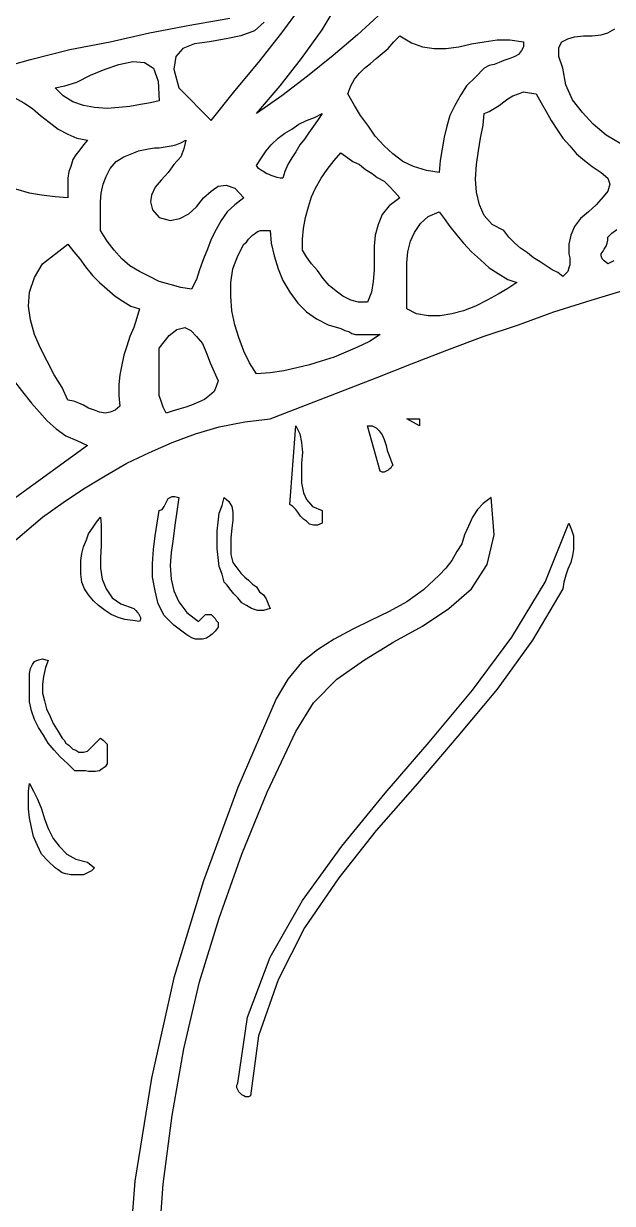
# Model space of a CAD drawing. Extents: x 0.02 to 7.63, y 0.01 to 6.75.
# Drawn here: x 2.378 to 2.978, y 3.798 to 4.998 of the extents above; entities that cross this region are included whole.
import ezdxf

# ---------------------------------------------------------------- set-up
doc = ezdxf.new("R2010")
doc.units = 0
doc.layers.add('1', color=7, linetype='Continuous')

msp = doc.modelspace()

# ---------------------------------------------------------------- linework, layer by layer
for points in [[(2.623, 5), (2.613, 4.991), (2.599, 4.986), (2.584, 4.983), (2.567, 4.98), (2.552, 4.978), (2.54, 4.973), (2.533, 4.965), (2.531, 4.952), (2.536, 4.933), (2.569, 4.9), (2.593, 4.93), (2.617, 4.959), (2.641, 4.989), (2.663, 5.019)], [(2.346, 4.951), (2.385, 4.962), (2.425, 4.972), (2.466, 4.98), (2.506, 4.989), (2.547, 4.997), (2.588, 5.004)], [(2.682, 4.503), (2.682, 4.49), (2.677, 4.488), (2.673, 4.488), (2.669, 4.489), (2.666, 4.492), (2.663, 4.494), (2.66, 4.497), (2.657, 4.501), (2.655, 4.504), (2.652, 4.507), (2.649, 4.509), (2.655, 4.589), (2.659, 4.581), (2.661, 4.572), (2.662, 4.562), (2.661, 4.551), (2.661, 4.54), (2.661, 4.531), (2.663, 4.521), (2.666, 4.514), (2.672, 4.507), (2.682, 4.503)], [(2.754, 4.549), (2.753, 4.548), (2.752, 4.546), (2.75, 4.545), (2.749, 4.544), (2.747, 4.543), (2.745, 4.542), (2.743, 4.542), (2.741, 4.543), (2.728, 4.589), (2.733, 4.589), (2.737, 4.587), (2.74, 4.584), (2.743, 4.58), (2.745, 4.575), (2.747, 4.569), (2.748, 4.564), (2.75, 4.559), (2.752, 4.554), (2.754, 4.549)], [(2.781, 4.589), (2.768, 4.596), (2.781, 4.596), (2.781, 4.589)], [(2.536, 4.516), (2.534, 4.502), (2.532, 4.488), (2.53, 4.474), (2.528, 4.46), (2.527, 4.447), (2.528, 4.433), (2.531, 4.421), (2.536, 4.41), (2.544, 4.399), (2.556, 4.39), (2.557, 4.391), (2.559, 4.393), (2.56, 4.394), (2.562, 4.396), (2.563, 4.397), (2.565, 4.397), (2.567, 4.397), (2.569, 4.397), (2.57, 4.396), (2.572, 4.394), (2.573, 4.393), (2.574, 4.391), (2.576, 4.389), (2.576, 4.388), (2.576, 4.386), (2.576, 4.384), (2.573, 4.38), (2.57, 4.377), (2.567, 4.375), (2.564, 4.373), (2.56, 4.372), (2.557, 4.372), (2.553, 4.372), (2.55, 4.373), (2.546, 4.375), (2.543, 4.377), (2.531, 4.386), (2.521, 4.396), (2.515, 4.408), (2.512, 4.421), (2.509, 4.435), (2.509, 4.449), (2.51, 4.463), (2.512, 4.477), (2.514, 4.49), (2.516, 4.503), (2.519, 4.504), (2.521, 4.507), (2.522, 4.509), (2.523, 4.511), (2.524, 4.513), (2.525, 4.515), (2.527, 4.516), (2.529, 4.517), (2.532, 4.517), (2.536, 4.516)], [(2.596, 4.443), (2.599, 4.439), (2.603, 4.435), (2.607, 4.432), (2.611, 4.428), (2.615, 4.425), (2.618, 4.42), (2.622, 4.417), (2.625, 4.413), (2.627, 4.408), (2.629, 4.403), (2.622, 4.401), (2.616, 4.401), (2.61, 4.403), (2.605, 4.406), (2.6, 4.409), (2.596, 4.414), (2.592, 4.418), (2.588, 4.423), (2.585, 4.427), (2.582, 4.43), (2.58, 4.438), (2.577, 4.446), (2.576, 4.455), (2.575, 4.464), (2.575, 4.473), (2.575, 4.482), (2.576, 4.491), (2.577, 4.5), (2.58, 4.508), (2.582, 4.516), (2.587, 4.512), (2.59, 4.507), (2.591, 4.501), (2.591, 4.493), (2.59, 4.485), (2.589, 4.475), (2.589, 4.467), (2.589, 4.458), (2.591, 4.45), (2.596, 4.443)], [(2.49, 4.403), (2.491, 4.402), (2.492, 4.401), (2.494, 4.399), (2.495, 4.398), (2.496, 4.396), (2.497, 4.394), (2.497, 4.392), (2.496, 4.39), (2.489, 4.391), (2.481, 4.392), (2.474, 4.394), (2.467, 4.397), (2.461, 4.401), (2.454, 4.406), (2.449, 4.411), (2.444, 4.417), (2.44, 4.423), (2.437, 4.43), (2.436, 4.438), (2.436, 4.445), (2.436, 4.452), (2.437, 4.459), (2.439, 4.466), (2.442, 4.473), (2.444, 4.479), (2.448, 4.485), (2.452, 4.491), (2.456, 4.496), (2.457, 4.488), (2.457, 4.478), (2.457, 4.467), (2.456, 4.455), (2.456, 4.444), (2.458, 4.433), (2.462, 4.423), (2.468, 4.414), (2.477, 4.408), (2.49, 4.403)], [(2.927, 4.423), (2.896, 4.371), (2.86, 4.321), (2.82, 4.273), (2.779, 4.225), (2.737, 4.177), (2.699, 4.129), (2.664, 4.078), (2.637, 4.025), (2.617, 3.968), (2.609, 3.907), (2.607, 3.906), (2.604, 3.906), (2.602, 3.907), (2.6, 3.908), (2.598, 3.91), (2.597, 3.911), (2.596, 3.913), (2.595, 3.915), (2.595, 3.918), (2.596, 3.92), (2.606, 3.987), (2.629, 4.048), (2.662, 4.106), (2.702, 4.161), (2.746, 4.215), (2.791, 4.267), (2.835, 4.32), (2.875, 4.374), (2.909, 4.43), (2.933, 4.49), (2.936, 4.483), (2.938, 4.477), (2.938, 4.47), (2.938, 4.463), (2.937, 4.457), (2.935, 4.45), (2.932, 4.443), (2.93, 4.437), (2.928, 4.43), (2.927, 4.423)], [(2.403, 4.35), (2.4, 4.343), (2.398, 4.334), (2.397, 4.326), (2.397, 4.317), (2.399, 4.309), (2.401, 4.301), (2.405, 4.293), (2.408, 4.286), (2.413, 4.278), (2.417, 4.271), (2.419, 4.269), (2.421, 4.266), (2.424, 4.264), (2.426, 4.262), (2.428, 4.26), (2.431, 4.259), (2.434, 4.257), (2.437, 4.257), (2.439, 4.257), (2.443, 4.258), (2.456, 4.271), (2.459, 4.269), (2.461, 4.267), (2.463, 4.265), (2.463, 4.262), (2.463, 4.259), (2.463, 4.256), (2.463, 4.253), (2.463, 4.25), (2.463, 4.247), (2.463, 4.245), (2.461, 4.242), (2.458, 4.24), (2.455, 4.238), (2.451, 4.237), (2.448, 4.237), (2.444, 4.237), (2.441, 4.238), (2.437, 4.238), (2.433, 4.238), (2.43, 4.238), (2.423, 4.245), (2.415, 4.252), (2.409, 4.259), (2.403, 4.266), (2.398, 4.274), (2.393, 4.282), (2.389, 4.29), (2.386, 4.299), (2.384, 4.308), (2.384, 4.317), (2.384, 4.322), (2.384, 4.327), (2.384, 4.332), (2.384, 4.337), (2.385, 4.342), (2.387, 4.346), (2.389, 4.349), (2.393, 4.351), (2.397, 4.352), (2.403, 4.35)], [(2.443, 4.145), (2.45, 4.139), (2.447, 4.136), (2.443, 4.134), (2.439, 4.132), (2.435, 4.132), (2.43, 4.132), (2.426, 4.132), (2.421, 4.133), (2.417, 4.134), (2.413, 4.137), (2.41, 4.139), (2.403, 4.146), (2.396, 4.153), (2.392, 4.162), (2.388, 4.171), (2.386, 4.18), (2.384, 4.19), (2.383, 4.199), (2.383, 4.208), (2.383, 4.217), (2.384, 4.225), (2.388, 4.217), (2.392, 4.209), (2.396, 4.199), (2.399, 4.189), (2.403, 4.179), (2.408, 4.169), (2.414, 4.161), (2.422, 4.153), (2.431, 4.148), (2.443, 4.145)]]:
    msp.add_lwpolyline(points)
at = {"layer": '1'}
for points in [[(2.743, 5.01), (2.718, 4.987), (2.693, 4.966), (2.667, 4.945), (2.641, 4.925), (2.615, 4.907), (2.639, 4.935), (2.661, 4.963), (2.682, 4.992), (2.7, 5.022)], [(2.887, 4.98), (2.887, 4.975), (2.885, 4.971), (2.882, 4.967), (2.878, 4.965), (2.873, 4.963), (2.867, 4.961), (2.862, 4.959), (2.857, 4.957), (2.852, 4.956), (2.847, 4.953), (2.838, 4.944), (2.829, 4.935), (2.823, 4.926), (2.817, 4.915), (2.812, 4.905), (2.809, 4.894), (2.806, 4.883), (2.804, 4.871), (2.802, 4.859), (2.801, 4.847), (2.788, 4.849), (2.775, 4.853), (2.764, 4.858), (2.754, 4.866), (2.745, 4.874), (2.736, 4.884), (2.729, 4.894), (2.721, 4.905), (2.715, 4.915), (2.708, 4.927), (2.711, 4.935), (2.715, 4.942), (2.72, 4.948), (2.725, 4.953), (2.731, 4.958), (2.737, 4.963), (2.743, 4.968), (2.749, 4.973), (2.755, 4.98), (2.761, 4.986), (2.773, 4.979), (2.784, 4.975), (2.796, 4.973), (2.808, 4.973), (2.821, 4.975), (2.834, 4.978), (2.847, 4.98), (2.86, 4.982), (2.873, 4.982), (2.887, 4.98)], [(2.986, 4.876), (2.971, 4.885), (2.958, 4.896), (2.947, 4.908), (2.937, 4.921), (2.93, 4.936), (2.927, 4.953), (2.923, 4.965), (2.923, 4.974), (2.926, 4.98), (2.932, 4.983), (2.939, 4.985), (2.948, 4.986), (2.957, 4.986), (2.966, 4.987), (2.973, 4.989), (2.98, 4.993)], [(2.516, 4.92), (2.507, 4.918), (2.497, 4.916), (2.486, 4.914), (2.475, 4.913), (2.463, 4.912), (2.45, 4.913), (2.439, 4.915), (2.428, 4.919), (2.418, 4.925), (2.41, 4.933), (2.42, 4.935), (2.432, 4.939), (2.446, 4.946), (2.461, 4.952), (2.475, 4.957), (2.489, 4.96), (2.501, 4.959), (2.51, 4.953), (2.515, 4.94), (2.516, 4.92)], [(2.966, 4.847), (2.973, 4.841), (2.975, 4.835), (2.973, 4.828), (2.968, 4.822), (2.961, 4.814), (2.953, 4.807), (2.945, 4.8), (2.939, 4.792), (2.935, 4.783), (2.933, 4.774), (2.933, 4.771), (2.933, 4.767), (2.933, 4.764), (2.934, 4.76), (2.934, 4.756), (2.934, 4.753), (2.933, 4.75), (2.932, 4.746), (2.93, 4.744), (2.927, 4.741), (2.922, 4.745), (2.916, 4.748), (2.91, 4.752), (2.904, 4.756), (2.897, 4.76), (2.891, 4.765), (2.884, 4.77), (2.878, 4.775), (2.872, 4.781), (2.867, 4.788), (2.855, 4.794), (2.847, 4.803), (2.842, 4.814), (2.839, 4.827), (2.838, 4.84), (2.839, 4.855), (2.841, 4.869), (2.843, 4.882), (2.846, 4.895), (2.847, 4.907), (2.852, 4.909), (2.857, 4.912), (2.862, 4.915), (2.867, 4.919), (2.871, 4.922), (2.876, 4.925), (2.882, 4.927), (2.887, 4.929), (2.893, 4.928), (2.9, 4.927), (2.905, 4.918), (2.91, 4.909), (2.915, 4.9), (2.921, 4.891), (2.927, 4.882), (2.934, 4.874), (2.941, 4.866), (2.949, 4.859), (2.957, 4.853), (2.966, 4.847)], [(2.369, 4.923), (2.378, 4.918), (2.387, 4.912), (2.395, 4.905), (2.404, 4.898), (2.413, 4.891), (2.423, 4.886), (2.432, 4.882), (2.443, 4.88)], [(2.682, 4.907), (2.677, 4.9), (2.673, 4.894), (2.668, 4.887), (2.664, 4.881), (2.659, 4.875), (2.655, 4.868), (2.651, 4.862), (2.647, 4.855), (2.644, 4.848), (2.642, 4.841), (2.639, 4.841), (2.636, 4.842), (2.633, 4.843), (2.63, 4.844), (2.628, 4.845), (2.625, 4.846), (2.622, 4.848), (2.62, 4.849), (2.617, 4.851), (2.615, 4.854), (2.62, 4.862), (2.625, 4.869), (2.63, 4.875), (2.637, 4.882), (2.644, 4.887), (2.651, 4.891), (2.658, 4.896), (2.666, 4.9), (2.674, 4.903), (2.682, 4.907)], [(2.443, 4.88), (2.439, 4.875), (2.435, 4.87), (2.431, 4.865), (2.428, 4.86), (2.426, 4.853), (2.424, 4.848), (2.423, 4.841), (2.423, 4.835), (2.423, 4.828), (2.423, 4.821), (2.41, 4.822), (2.396, 4.824), (2.384, 4.826), (2.37, 4.83)], [(2.543, 4.88), (2.541, 4.871), (2.538, 4.863), (2.531, 4.855), (2.525, 4.847), (2.518, 4.839), (2.512, 4.832), (2.508, 4.824), (2.507, 4.817), (2.509, 4.809), (2.516, 4.801), (2.527, 4.798), (2.537, 4.8), (2.546, 4.805), (2.554, 4.812), (2.561, 4.821), (2.569, 4.828), (2.576, 4.833), (2.584, 4.834), (2.593, 4.831), (2.602, 4.821), (2.593, 4.814), (2.585, 4.807), (2.579, 4.798), (2.574, 4.789), (2.569, 4.779), (2.565, 4.769), (2.561, 4.759), (2.557, 4.748), (2.554, 4.738), (2.549, 4.728), (2.538, 4.73), (2.527, 4.733), (2.516, 4.736), (2.506, 4.741), (2.496, 4.746), (2.486, 4.752), (2.478, 4.759), (2.47, 4.768), (2.463, 4.777), (2.456, 4.788), (2.456, 4.797), (2.456, 4.807), (2.456, 4.817), (2.457, 4.826), (2.459, 4.835), (2.462, 4.843), (2.466, 4.851), (2.472, 4.858), (2.48, 4.863), (2.49, 4.867), (2.495, 4.869), (2.5, 4.87), (2.505, 4.871), (2.511, 4.872), (2.516, 4.872), (2.522, 4.873), (2.528, 4.874), (2.533, 4.875), (2.538, 4.877), (2.543, 4.88)], [(2.761, 4.821), (2.75, 4.813), (2.743, 4.804), (2.739, 4.794), (2.736, 4.783), (2.735, 4.772), (2.735, 4.76), (2.735, 4.748), (2.734, 4.736), (2.732, 4.725), (2.728, 4.715), (2.719, 4.715), (2.711, 4.717), (2.703, 4.721), (2.696, 4.726), (2.689, 4.732), (2.683, 4.739), (2.677, 4.747), (2.671, 4.754), (2.666, 4.761), (2.662, 4.768), (2.662, 4.779), (2.663, 4.79), (2.665, 4.801), (2.668, 4.812), (2.671, 4.822), (2.675, 4.831), (2.681, 4.841), (2.687, 4.85), (2.694, 4.859), (2.701, 4.867), (2.708, 4.862), (2.713, 4.858), (2.72, 4.855), (2.726, 4.85), (2.733, 4.846), (2.738, 4.842), (2.745, 4.838), (2.75, 4.833), (2.756, 4.827), (2.761, 4.821)], [(2.88, 4.735), (2.871, 4.729), (2.861, 4.723), (2.85, 4.717), (2.838, 4.711), (2.826, 4.706), (2.814, 4.703), (2.802, 4.701), (2.79, 4.701), (2.778, 4.703), (2.768, 4.708), (2.768, 4.72), (2.768, 4.731), (2.768, 4.743), (2.768, 4.755), (2.769, 4.766), (2.772, 4.777), (2.776, 4.786), (2.782, 4.795), (2.79, 4.802), (2.801, 4.807), (2.806, 4.8), (2.812, 4.792), (2.819, 4.783), (2.826, 4.775), (2.834, 4.766), (2.843, 4.758), (2.852, 4.75), (2.861, 4.744), (2.871, 4.738), (2.88, 4.735)], [(2.629, 4.788), (2.63, 4.775), (2.633, 4.762), (2.637, 4.749), (2.642, 4.737), (2.649, 4.725), (2.657, 4.714), (2.666, 4.705), (2.676, 4.698), (2.688, 4.692), (2.701, 4.688), (2.705, 4.686), (2.709, 4.685), (2.712, 4.683), (2.716, 4.682), (2.72, 4.682), (2.724, 4.682), (2.728, 4.682), (2.733, 4.682), (2.737, 4.682), (2.741, 4.682), (2.73, 4.675), (2.718, 4.669), (2.706, 4.664), (2.694, 4.659), (2.681, 4.655), (2.669, 4.651), (2.656, 4.648), (2.643, 4.645), (2.629, 4.643), (2.615, 4.642), (2.608, 4.653), (2.602, 4.665), (2.597, 4.679), (2.593, 4.692), (2.59, 4.706), (2.589, 4.721), (2.589, 4.735), (2.591, 4.749), (2.596, 4.762), (2.602, 4.774), (2.605, 4.776), (2.607, 4.779), (2.609, 4.781), (2.611, 4.783), (2.614, 4.785), (2.616, 4.787), (2.619, 4.788), (2.622, 4.788), (2.625, 4.788), (2.629, 4.788)], [(2.979, 4.757), (2.973, 4.754), (2.969, 4.757), (2.967, 4.759), (2.966, 4.762), (2.966, 4.764), (2.968, 4.767), (2.969, 4.769), (2.971, 4.772), (2.972, 4.775), (2.973, 4.778), (2.973, 4.781), (2.977, 4.785), (2.982, 4.789)], [(2.496, 4.708), (2.493, 4.699), (2.49, 4.689), (2.486, 4.68), (2.483, 4.67), (2.48, 4.661), (2.478, 4.651), (2.476, 4.641), (2.475, 4.631), (2.475, 4.62), (2.476, 4.609), (2.471, 4.605), (2.466, 4.603), (2.461, 4.602), (2.455, 4.603), (2.45, 4.605), (2.444, 4.607), (2.439, 4.61), (2.434, 4.612), (2.429, 4.614), (2.423, 4.615), (2.417, 4.628), (2.409, 4.641), (2.402, 4.655), (2.395, 4.668), (2.389, 4.682), (2.385, 4.697), (2.383, 4.711), (2.384, 4.725), (2.389, 4.74), (2.397, 4.754), (2.423, 4.774), (2.429, 4.766), (2.435, 4.759), (2.441, 4.751), (2.448, 4.742), (2.455, 4.735), (2.463, 4.728), (2.471, 4.721), (2.479, 4.716), (2.487, 4.711), (2.496, 4.708)], [(2.319, 4.43), (2.397, 4.496), (2.418, 4.511), (2.439, 4.525), (2.461, 4.538), (2.483, 4.551), (2.506, 4.562), (2.529, 4.572), (2.553, 4.581), (2.577, 4.588), (2.603, 4.593), (2.629, 4.596), (2.665, 4.61), (2.701, 4.624), (2.737, 4.638), (2.773, 4.652), (2.809, 4.666), (2.846, 4.68), (2.882, 4.692), (2.918, 4.705), (2.956, 4.717), (2.993, 4.728)], [(2.576, 4.635), (2.574, 4.629), (2.572, 4.624), (2.567, 4.62), (2.562, 4.616), (2.556, 4.613), (2.549, 4.61), (2.543, 4.608), (2.536, 4.606), (2.529, 4.604), (2.523, 4.602), (2.52, 4.608), (2.518, 4.614), (2.516, 4.62), (2.516, 4.627), (2.516, 4.634), (2.516, 4.641), (2.516, 4.648), (2.516, 4.655), (2.516, 4.662), (2.516, 4.668), (2.526, 4.681), (2.534, 4.687), (2.542, 4.689), (2.548, 4.686), (2.554, 4.68), (2.56, 4.673), (2.564, 4.663), (2.568, 4.653), (2.572, 4.644), (2.576, 4.635)], [(2.443, 4.569), (2.37, 4.516), (2.361, 4.526), (2.354, 4.537), (2.349, 4.548), (2.346, 4.56), (2.344, 4.573), (2.343, 4.586), (2.344, 4.6), (2.346, 4.614), (2.348, 4.628), (2.35, 4.642), (2.357, 4.649), (2.364, 4.64), (2.371, 4.631), (2.378, 4.622), (2.386, 4.612), (2.394, 4.603), (2.402, 4.594), (2.411, 4.586), (2.421, 4.579), (2.432, 4.574), (2.443, 4.569)], [(2.515, 3.746), (2.52, 3.817), (2.529, 3.887), (2.541, 3.955), (2.557, 4.023), (2.577, 4.088), (2.6, 4.153), (2.626, 4.216), (2.655, 4.278), (2.673, 4.307), (2.697, 4.331), (2.725, 4.351), (2.755, 4.369), (2.784, 4.385), (2.811, 4.403), (2.834, 4.423), (2.85, 4.448), (2.857, 4.478), (2.854, 4.516), (2.846, 4.51), (2.84, 4.504), (2.835, 4.496), (2.831, 4.487), (2.827, 4.478), (2.824, 4.469), (2.819, 4.461), (2.814, 4.452), (2.808, 4.444), (2.801, 4.437), (2.785, 4.422), (2.768, 4.41), (2.75, 4.4), (2.731, 4.391), (2.713, 4.382), (2.694, 4.372), (2.677, 4.361), (2.661, 4.348), (2.647, 4.331), (2.635, 4.311), (2.596, 4.221), (2.561, 4.126), (2.531, 4.027), (2.508, 3.925), (2.491, 3.82), (2.483, 3.715)]]:
    msp.add_lwpolyline(points, dxfattribs=at)

doc.saveas('drawing.dxf')
